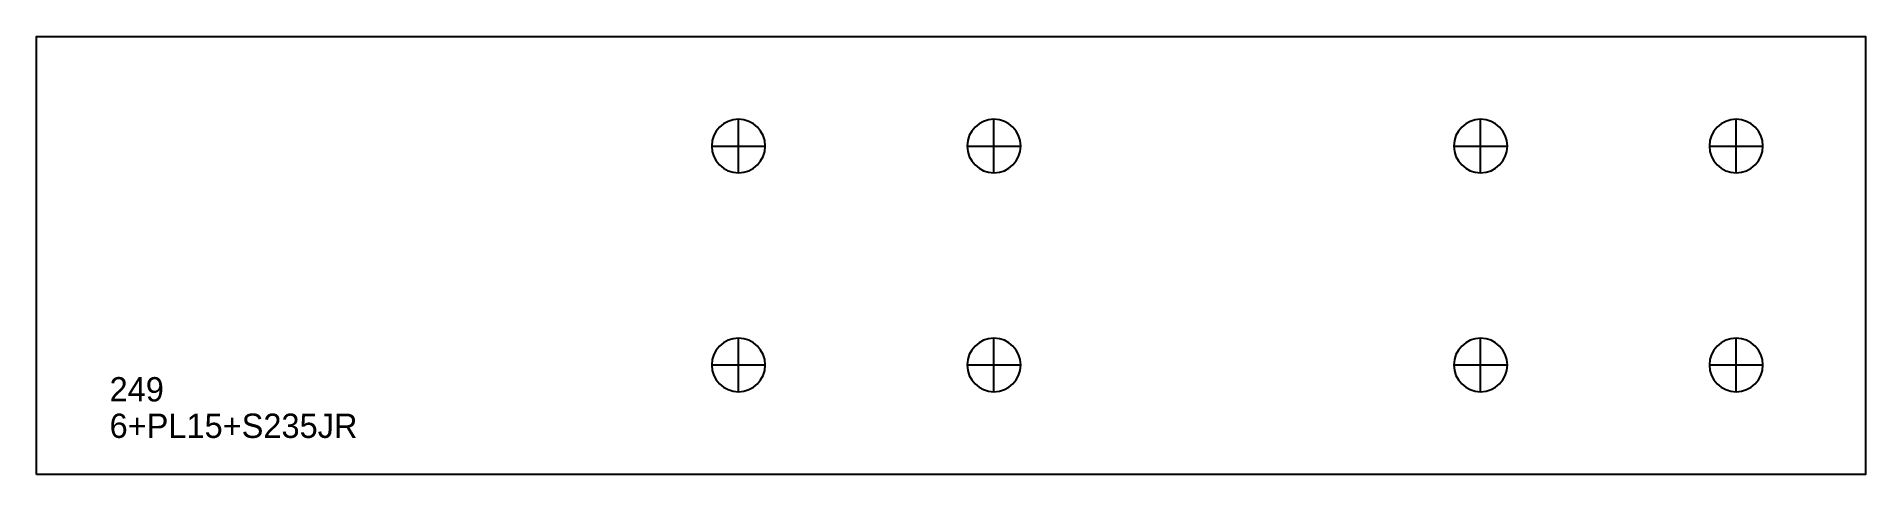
# Model space of a CAD drawing. Extents: x 0 to 752, y 0 to 180.
import ezdxf

# ---------------------------------------------------------------- set-up
doc = ezdxf.new("R2010")
doc.units = 0
for name, color, linetype in [('22', 7, 'CONTINUOUS'), ('CUT', 7, 'CONTINUOUS'), ('SCRIBE', 3, 'CONTINUOUS'), ('TEXT', 7, 'CONTINUOUS')]:
    doc.layers.add(name, color=color, linetype=linetype)

msp = doc.modelspace()

# ---------------------------------------------------------------- linework, layer by layer
at = {"layer": '22', "color": 7, "linetype": 'CONTINUOUS'}
for p, q in [((288.44, 124), (288.44, 146)), ((393.44, 124), (393.44, 146)), ((593.44, 124), (593.44, 146)), ((698.44, 124), (698.44, 146)), ((277.44, 135), (299.44, 135)), ((382.44, 135), (404.44, 135)), ((582.44, 135), (604.44, 135)), ((687.44, 135), (709.44, 135)), ((288.44, 34), (288.44, 56)), ((393.44, 34), (393.44, 56)), ((593.44, 34), (593.44, 56)), ((698.44, 34), (698.44, 56)), ((277.44, 45), (299.44, 45)), ((382.44, 45), (404.44, 45)), ((582.44, 45), (604.44, 45)), ((687.44, 45), (709.44, 45))]:
    msp.add_line(p, q, dxfattribs=at)
for points in [[(288.44, 146, 1), (288.44, 124, 1)], [(393.44, 146, 1), (393.44, 124, 1)], [(593.44, 146, 1), (593.44, 124, 1)], [(698.44, 146, 1), (698.44, 124, 1)], [(288.44, 56, 1), (288.44, 34, 1)], [(393.44, 56, 1), (393.44, 34, 1)], [(593.44, 56, 1), (593.44, 34, 1)], [(698.44, 56, 1), (698.44, 34, 1)]]:
    msp.add_lwpolyline(points, format="xyb", close=True, dxfattribs=at)
at = {"layer": 'CUT', "color": 7, "linetype": 'CONTINUOUS'}
msp.add_lwpolyline([(0, 0), (0, 180), (751.56, 180), (751.56, 0)], close=True, dxfattribs=at)

# ---------------------------------------------------------------- texts
at = {"layer": 'SCRIBE', "color": 3}
msp.add_text('249', height=10, dxfattribs=at).set_placement((30, 30))
at = {"layer": 'TEXT', "color": 7}
msp.add_text('6+PL15+S235JR', height=10, dxfattribs=at).set_placement((30, 15))

doc.saveas('drawing.dxf')
